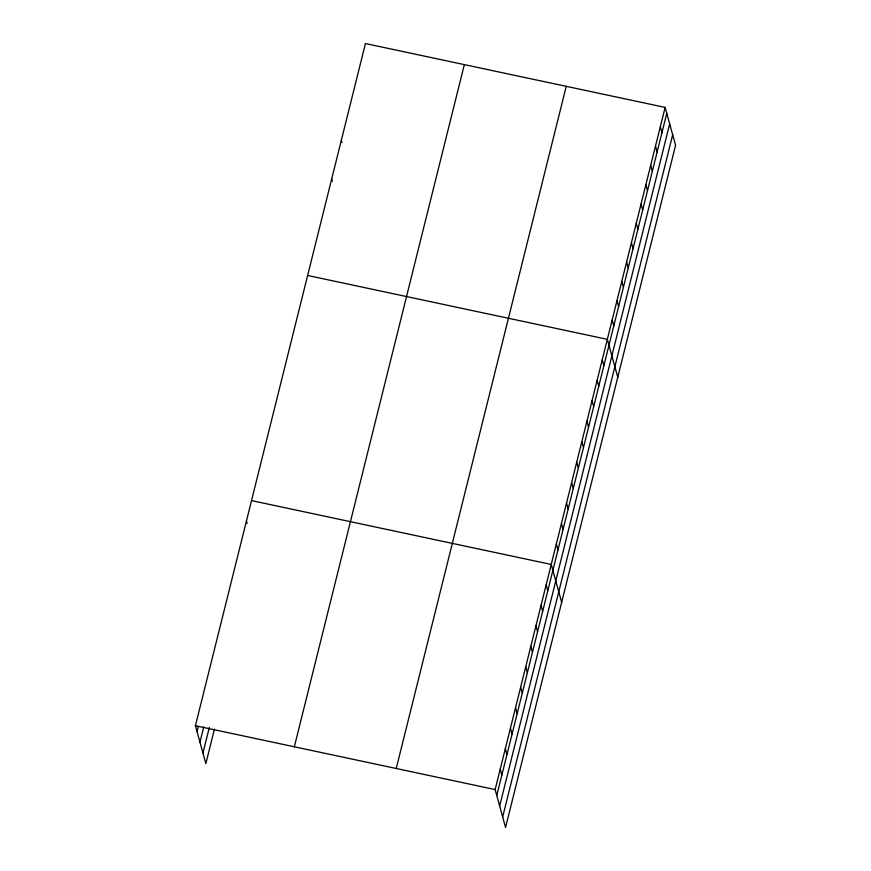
<?xml version="1.0" encoding="UTF-8"?>
<svg xmlns="http://www.w3.org/2000/svg" width="871" height="871" viewBox="0 0 871 871"><rect width="100%" height="100%" fill="white"/><g stroke="black" fill="none" stroke-linecap="round" stroke-linejoin="round"><path stroke-width="1.31" d="M214.462 729.06L205.861 763.595L195.42 725.717L365.439 43.55L665.139 107.405L675.58 145.283L505.561 827.45L495.131 789.572L665.139 107.405M197.064 731.651L198.338 726.534M199.96 742.19L203.792 726.839M202.954 753.056L209.334 727.47M294.333 746.795L464.341 64.617M396.229 768.505L566.237 86.338M496.764 795.506L666.772 113.339M499.671 806.045L669.679 123.878M502.665 816.911L672.673 134.744M307.637 275.486L607.337 339.342L617.768 377.219M251.523 500.607L551.234 564.462L561.664 602.329M195.42 725.717L495.131 789.572M660.327 126.731L661.96 132.664M655.515 146.067L657.148 152M650.691 165.392L652.325 171.326M645.879 184.717L647.512 190.651M641.056 204.043L642.689 209.976M636.244 223.379L637.877 229.313M631.421 242.704L633.054 248.638M626.608 262.029L628.241 267.963M621.785 281.355L623.429 287.288M616.973 300.691L618.606 306.625M612.161 320.016L613.794 325.95M602.242 359.81L603.875 365.744M597.136 380.279L598.769 386.201M592.04 400.736L593.674 406.67M586.934 421.205L588.567 427.138M581.839 441.673L583.472 447.607M576.733 462.131L578.366 468.065M571.637 482.599L573.27 488.533M566.531 503.068L568.175 509.002M561.436 523.525L563.069 529.459M556.34 543.994L557.973 549.928M546.139 584.92L547.772 590.854M541.033 605.389L542.666 611.322M535.937 625.857L537.57 631.791M530.831 646.315L532.464 652.248M525.736 666.783L527.369 672.717M520.629 687.252L522.262 693.185M515.534 707.72L517.167 713.643M510.428 728.178L512.061 734.111M341.356 140.187L342.009 142.561M505.332 748.646L506.966 754.58M500.226 769.115L501.87 775.038M331.72 178.849L332.374 181.222M246.428 521.065L247.081 523.438"/></g></svg>
